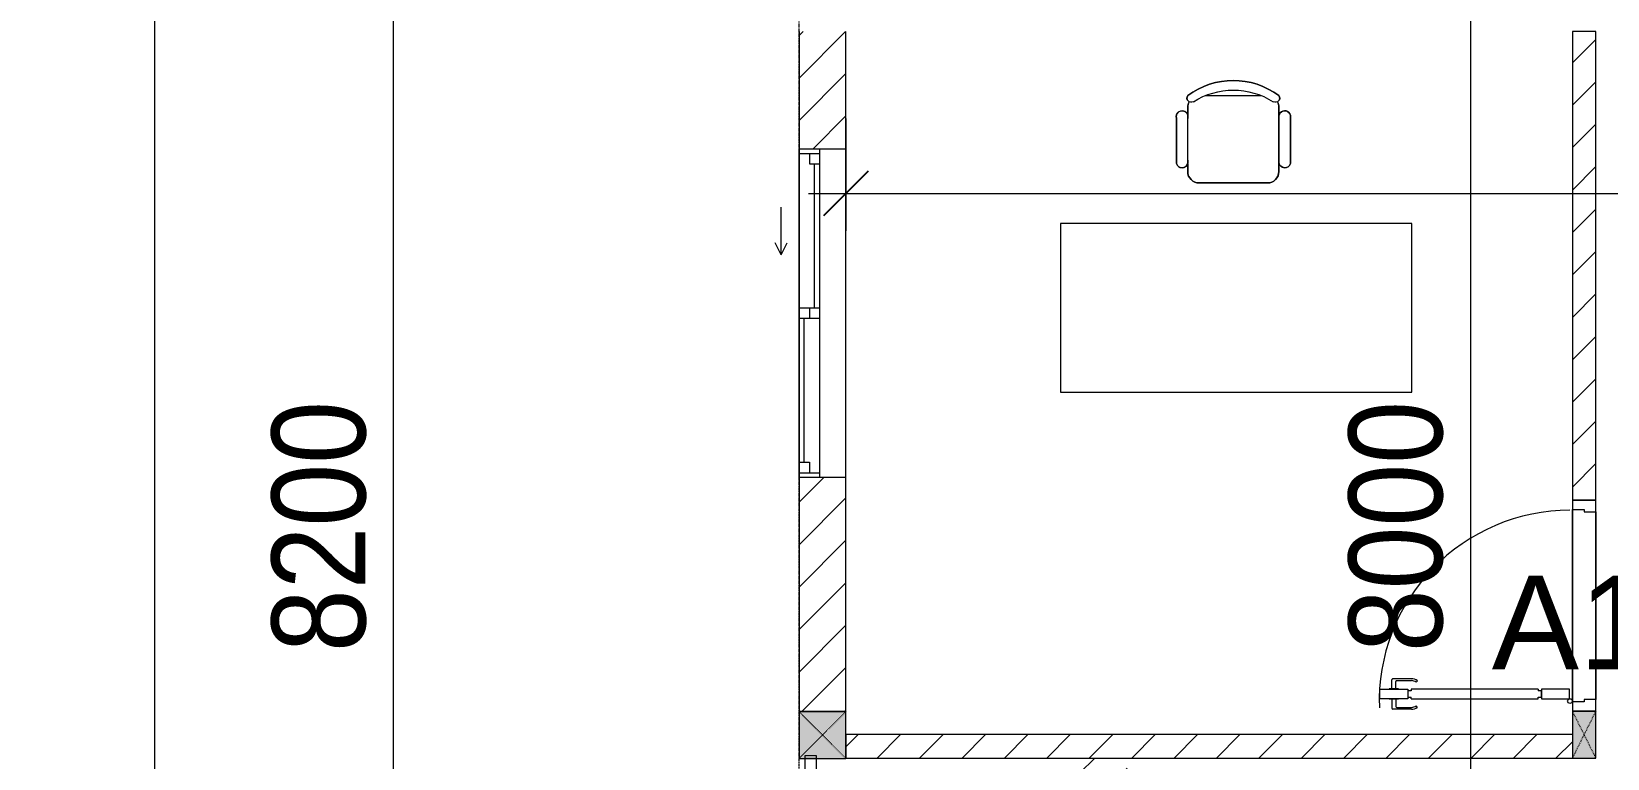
# Model space of a CAD drawing. Header units: millimetres. Extents: x 962 to 239635, y -15958 to 82755.
# Drawn here: x 92128 to 98853, y 56635 to 59737 of the extents above; entities that cross this region are included whole.
import ezdxf

# ---------------------------------------------------------------- set-up
doc = ezdxf.new("R2010")
doc.units = ezdxf.units.MM
doc.linetypes.add('Dash', pattern=[6, 3, -3])
doc.linetypes.add('Grid Line', pattern=[22.225, 12.7, -3.175, 3.175, -3.175])
for name, color, linetype, lineweight in [('0-1', 7, 'Continuous', 5), ('A-ANNO-DIMS', 211, 'Continuous', 9), ('A-ANNO-DIMS-160', 211, 'Continuous', 9), ('A-AREA-IDEN', 2, 'Continuous', 9), ('A-DETL-GENF-1', 9, 'Continuous', 9), ('A-DOOR-1', 254, 'Continuous', 9), ('A-DOOR-2', 9, 'Continuous', 9), ('A-FLOR-2', 9, 'Continuous', 9), ('A-FLOR-HRAL', 11, 'Continuous', 9), ('A-GLAZ', 151, 'Continuous', 9), ('A-WALL', 113, 'Continuous', 9), ('A-WALL-1', 253, 'Continuous', 18), ('A-WALL-2', 9, 'Continuous', 9), ('A-WALL-3', 113, 'Continuous', 18), ('A-WALL-PATT-1', 10, 'Continuous', 9), ('A-WALL-PATT-2', 111, 'Continuous', 9), ('I-FURN', 30, 'Continuous', 9), ('I-FURN-1', 254, 'Continuous', 9), ('S-COLS', 52, 'Continuous', 9), ('S-COLS-1', 52, 'Continuous', 5), ('S-COLS-3', 254, 'Continuous', 9), ('S-COLS-4', 253, 'Continuous', 18), ('S-COLS-5', 52, 'Dash', 9), ('S-COLS-6', 52, 'Continuous', 18), ('S-COLS-HDLN', 52, 'Dash', 9), ('S-COLS-HDLN-1', 9, 'Dash', 9), ('S-GRID-1', 1, 'Grid Line', 9)]:
    doc.layers.add(name, color=color, linetype=linetype, lineweight=lineweight)
doc.styles.add('Arial_11', font='arial_0.ttf', dxfattribs={"height": 400})
doc.styles.add('UTM Avo', font='UTM Avo.ttf', dxfattribs={"width": 0.9, "height": 400})
doc.dimstyles.new('1_Dim_chi_tiet_2_5', dxfattribs={"dimscale": 304.8, "dimtxt": 399.720379, "dimasz": 0.629921, "dimexe": 0.524934, "dimexo": 0.0625, "dimgap": 0.052493, "dimtad": 1, "dimdec": 0, "dimrnd": 5, "dimzin": 0, "dimdsep": 46, "dimtxsty": 'UTM Avo', "dimblk1": 'OBLIQUE', "dimblk2": 'OBLIQUE', "dimsah": 1, "dimcen": 0.09, "dimdle": 0.524934, "dimazin": 0, "dimtfac": 1, "dimtdec": 4, "dimtix": 1, "dimtmove": 0, "dimatfit": 3, "dimfxl": 1.049869, "dimfxlon": 1, "dimtvp": 1, "dimtolj": 1, "dimtzin": 0, "dimarcsym": 2})
doc.dimstyles.new('1_Dim_chi_tiet_2_5_1', dxfattribs={"dimscale": 304.8, "dimtxt": 399.720379, "dimasz": 0.629921, "dimexe": 0.524934, "dimexo": 0.0625, "dimgap": 0.052493, "dimtad": 1, "dimdec": 0, "dimrnd": 5, "dimzin": 0, "dimdsep": 46, "dimtxsty": 'UTM Avo', "dimblk1": 'OBLIQUE', "dimblk2": 'OBLIQUE', "dimsah": 1, "dimcen": 0.09, "dimdle": 0.524934, "dimazin": 0, "dimtfac": 1, "dimtdec": 4, "dimtix": 1, "dimtmove": 0, "dimatfit": 3, "dimfxl": 1.049869, "dimfxlon": 1, "dimtvp": 1, "dimtolj": 1, "dimtzin": 0, "dimarcsym": 2})
pattern_1 = [(45, (0, 0), (-90.50967, 90.50967), [])]
pattern_2 = [(45, (61750.9, 0), (-90.50967, 90.50967), [])]

# ---------------------------------------------------------------- blocks, each defined once
blk = doc.blocks.new('DOOR_CW_01 CANH MO-PANEL KINH - DIW_01-900x2200-CỬA GỖ VÂN LAMINATE-553393-TKCS_MB TẦNG 2')
at = {"layer": 'A-DETL-GENF-1'}
for p, q in [((-442, 737), (-442, 816.5)), ((-399, 820.5), (-438, 820.5)), ((-399, 831.8), (-397, 831.8)), ((-399, 792.2), (-399, 831.8)), ((-397, 872), (-357, 872)), ((-397, 752), (-397, 872)), ((-397, 792.2), (-397, 831.8)), ((-357, 872), (-357, 752)), ((-357, 792.2), (-357, 831.8)), ((-355, 831.8), (-357, 831.8)), ((-355, 792.2), (-355, 831.8)), ((-355, 820.5), (-316, 820.5)), ((-312, 737), (-312, 816.5)), ((-434, 799.5), (-434, 737)), ((-399, 803.5), (-430, 803.5)), ((-397, 792.2), (-399, 792.2)), ((-357, 752), (-397, 752)), ((-363, 752), (-391, 752)), ((-391, 752), (-391, 738)), ((-363, 738), (-363, 752)), ((-357, 792.2), (-355, 792.2)), ((-355, 803.5), (-324, 803.5)), ((-320, 799.5), (-320, 737)), ((-433.9, 711.2), (-427.3, 715.8)), ((-397, 738), (-391, 738)), ((-397, 738), (-397, 196)), ((-357, 738), (-363, 738)), ((-357, 196), (-357, 738)), ((-320.1, 711.2), (-326.7, 715.8)), ((-397, 196), (-391, 196)), ((-357, 182), (-397, 182)), ((-397, 182), (-397, 62)), ((-391, 196), (-391, 182)), ((-391, 182), (-363, 182)), ((-357, 196), (-363, 196)), ((-363, 182), (-363, 196)), ((-357, 62), (-357, 182)), ((-397, 62), (-357, 62))]:
    blk.add_line(p, q, dxfattribs=at)
blk.add_circle((-407, 60), 10, dxfattribs=at)
for centre, radius, start, end in [((-438, 816.5), 4, 90, 180), ((-407, 60), 814, 360, 92), ((-316, 816.5), 4, 0, 90), ((-430, 799.5), 4, 90, 180), ((-324, 799.5), 4, 360, 90), ((-397, 737), 45, 180, 215), ((-397, 737), 37, 180, 215), ((-357, 737), 37, 325, 0), ((-357, 737), 45, 325, 0)]:
    blk.add_arc(centre, radius, start, end, dxfattribs=at)
at = {"layer": 'A-DOOR-2'}
for p, q in [((-410, 50), (-450, 50)), ((-450, 50), (-450, -50)), ((-410, 0), (-410, 50)), ((-400, 0), (-410, 0)), ((-407, 50), (-382, 50)), ((-400, -50), (-400, 0)), ((410, 0), (400, 0)), ((400, 0), (400, -50)), ((450, 50), (410, 50)), ((410, 50), (410, 0)), ((450, -50), (450, 50)), ((-450, -50), (-400, -50)), ((400, -50), (450, -50))]:
    blk.add_line(p, q, dxfattribs=at)
blk = doc.blocks.new('BAN LV A - BAN LV A_dwg_ban hoc2-348006-TKCS_MB TẦNG 2')
at = {"layer": 'I-FURN'}
for p, q in [((145.8, 437.4), (-145.8, 437.4)), ((-243, 354.4), (-243, 162)), ((-194.4, 388.8), (-194.4, 113.4)), ((194.4, 113.4), (194.4, 388.8)), ((194.4, 351.4), (194.4, 150.8)), ((243.7, 162), (243.7, 354.4)), ((-120.5, 64.8), (120.5, 64.8))]:
    blk.add_line(p, q, dxfattribs=at)
at = {"layer": 'I-FURN', "flags": 128}
blk.add_lwpolyline([(-737.8, 610.5), (-737.8, 1330.5), (-154.9, 1330.5), (762.2, 1330.5), (762.2, 610.5)], close=True, dxfattribs=at)
at = {"layer": 'I-FURN'}
for centre, radius, start, end in [((-145.8, 388.8), 48.6, 90, 180), ((145.8, 388.8), 48.6, 360, 90), ((-218.7, 347.3), 25.3, 343.7398, 163.7398), ((219.4, 347.3), 25.3, 16.2602, 170.70537), ((-218.7, 154.9), 25.3, 163.7398, 16.2602), ((219.4, 154.9), 25.3, 189.29463, 16.2602), ((-180.2, 75.4), 17.8, 57.97259, 216.69006), ((-145.8, 113.4), 48.6, 180, 207.58444), ((0, 359.3), 318.2, 237.57575, 302.42425), ((180.2, 75.4), 17.8, 323.30994, 122.02741), ((145.8, 113.4), 48.6, 332.41556, 0), ((0, 324), 324, 233.1301, 306.8699)]:
    blk.add_arc(centre, radius, start, end, dxfattribs=at)
blk = doc.blocks.new('BAN LV A - BAN LV A_dwg-348005-TKCS_MB TẦNG 2')
at = {"extrusion": (0, 0, -1), "zscale": -1, "rotation": 180}
blk.add_blockref('BAN LV A - BAN LV A_dwg_ban hoc2-348006-TKCS_MB TẦNG 2', (-729, 1383.7), dxfattribs=at)
blk = doc.blocks.new('BAN LV A - BAN LV A-348231-TKCS_MB TẦNG 2')
at = {"layer": 'I-FURN-1'}
for p, q in [((486, 1221.7), (486, 1029.3)), ((534.6, 1270.3), (534.6, 1235.9)), ((923.4, 1232.9), (923.4, 1270.3)), ((972.7, 1029.3), (972.7, 1221.7)), ((534.6, 1029.3), (534.6, 994.9)), ((923.4, 994.9), (923.4, 1032.3)), ((583.2, 946.3), (874.8, 946.3)), ((1491.2, 773.2), (-8.8, 773.2)), ((-8.8, 773.2), (-8.8, 53.2)), ((1491.2, 53.2), (1491.2, 773.2)), ((-8.8, 53.2), (1491.2, 53.2))]:
    blk.add_line(p, q, dxfattribs=at)
for centre, radius, start, end in [((729, 1059.7), 324, 53.1301, 126.8699), ((548.9, 1308.3), 17.8, 143.30994, 240.59603), ((583.2, 1270.3), 48.6, 152.41556, 180), ((909.2, 1308.3), 17.8, 299.40397, 36.69006), ((874.8, 1270.3), 48.6, 360, 27.58444), ((510.3, 1228.8), 25.3, 16.2602, 196.2602), ((948.4, 1228.8), 25.3, 343.7398, 170.70537), ((510.3, 1036.4), 25.3, 196.2602, 343.7398), ((948.4, 1036.4), 25.3, 189.29463, 343.7398), ((583.2, 994.9), 48.6, 180, 270), ((874.8, 994.9), 48.6, 270, 360)]:
    blk.add_arc(centre, radius, start, end, dxfattribs=at)
blk.add_blockref('BAN LV A - BAN LV A_dwg-348005-TKCS_MB TẦNG 2', (0, 0))
blk = doc.blocks.new('G1_SOF - BO TRU - 100x200-745959-TKCS_MB TẦNG 2')
at = {"layer": 'S-COLS'}
blk.add_hatch(color=256, dxfattribs=at).paths.add_polyline_path([(-50, 100), (-50, -100), (50, -100), (50, 100)])
at = {"layer": 'S-COLS-4'}
for p, q in [((50, 100), (-50, 100)), ((-50, 100), (-50, -100)), ((50, -100), (50, 100)), ((-50, -100), (50, -100))]:
    blk.add_line(p, q, dxfattribs=at)
at = {"layer": 'S-COLS-HDLN-1'}
for p, q in [((50, 100), (-50, -100)), ((-50, 100), (50, -100))]:
    blk.add_line(p, q, dxfattribs=at)
blk = doc.blocks.new('NCV_TKTC_TANG 2_rvt-1-TKCS_MB TẦNG 2')
at = {"layer": 'A-WALL-PATT-1'}
h = blk.add_hatch(dxfattribs=at)
h.set_pattern_fill('FP_1', color=256, style=0, pattern_type=2)
h.set_pattern_definition(pattern_1)
h.paths.add_polyline_path([(37052.6, 57737.3), (37052.6, 59736.5), (36952.6, 59736.5), (36952.6, 57737.3)])
h = blk.add_hatch(dxfattribs=at)
h.set_pattern_fill('FP_1', color=256, style=0, pattern_type=2)
h.set_pattern_definition(pattern_1)
h.paths.add_polyline_path([(36952.6, 56636.9), (36952.6, 56736.9), (33852.6, 56736.9), (33852.6, 56636.9), (36769.3, 56636.9)])
at = {"layer": 'A-FLOR-2'}
for p, q in [((36952.6, 56877.3), (36952.6, 57697.3)), ((36952.6, 57697.3), (36952.6, 56877.3)), ((37052.6, 57687.3), (37052.6, 56887.3)), ((37052.6, 56887.3), (37052.6, 57687.3))]:
    blk.add_line(p, q, dxfattribs=at)
at = {"layer": 'A-WALL-1'}
for p, q in [((36952.6, 59736.5), (36952.6, 57737.3)), ((37052.6, 59736.5), (36952.6, 59736.5)), ((37052.6, 57737.3), (37052.6, 59736.5)), ((36952.6, 57737.3), (37052.6, 57737.3)), ((37052.6, 56837.3), (36952.6, 56837.3)), ((36952.6, 56736.9), (33852.6, 56736.9)), ((33852.6, 56736.9), (33852.6, 56636.9)), ((33852.6, 56636.9), (36952.6, 56636.9))]:
    blk.add_line(p, q, dxfattribs=at)
at = {"layer": 'A-WALL-2'}
for p, q in [((36952.6, 56877.3), (36952.6, 57697.3)), ((37052.6, 57687.3), (37052.6, 56887.3))]:
    blk.add_line(p, q, dxfattribs=at)
at = {"layer": 'A-DOOR-1', "rotation": 89.9999999999993}
blk.add_blockref('DOOR_CW_01 CANH MO-PANEL KINH - DIW_01-900x2200-CỬA GỖ VÂN LAMINATE-553393-TKCS_MB TẦNG 2', (37002.6, 57287.3), dxfattribs=at)
at = {"layer": 'I-FURN-1'}
blk.add_blockref('BAN LV A - BAN LV A-348231-TKCS_MB TẦNG 2', (34776.9, 58144.2), dxfattribs=at)
at = {"layer": 'S-COLS-3'}
blk.add_blockref('G1_SOF - BO TRU - 100x200-745959-TKCS_MB TẦNG 2', (37002.6, 56736.9), dxfattribs=at)
blk = doc.blocks.new('1_FAMILY RVT - W01-WxH 1400x1400xmm-389822-TKCS_MB TẦNG 2')
at = {"layer": 'A-GLAZ'}
for p, q in [((248.4, 172.39), (299.2, 197.79)), ((248.4, 172.39), (299.2, 146.99)), ((248.4, 172.39), (451.6, 172.39)), ((-700, 96.19), (-700, -103.81)), ((700, 96.19), (-700, 96.19)), ((-700, 96.19), (-636.5, 96.19)), ((-680.95, 96.19), (-680.95, 7.29)), ((-636.5, 96.19), (-22.225, 96.19)), ((-636.5, 96.19), (-636.5, 51.74)), ((-636.5, 73.965), (-22.225, 73.965)), ((-22.225, 7.29), (-22.225, 96.19)), ((-22.225, 96.19), (22.225, 96.19)), ((22.225, 96.19), (680.95, 96.19)), ((22.225, 96.19), (22.225, 7.29)), ((680.95, 96.19), (700, 96.19)), ((680.95, 96.19), (680.95, 7.29)), ((700, -103.81), (700, 96.19)), ((-700, 7.29), (-680.95, 7.29)), ((-636.5, 51.74), (-680.95, 51.74)), ((-680.95, 7.29), (-22.225, 7.29)), ((22.225, 51.74), (-22.225, 51.74)), ((-22.225, 7.29), (22.225, 7.29)), ((22.225, 29.515), (636.5, 29.515)), ((22.225, 7.29), (636.5, 7.29)), ((636.5, 51.74), (636.5, 7.29)), ((680.95, 51.74), (636.5, 51.74)), ((636.5, 7.29), (700, 7.29)), ((-700, -103.81), (700, -103.81))]:
    blk.add_line(p, q, dxfattribs=at)
blk = doc.blocks.new('Railing - 50 x 10mm-1251311-TKCS_MB TẦNG 2')
at = {"layer": 'A-FLOR-HRAL'}
for p, q in [((25, 5), (-25, 5)), ((-25, 5), (-25, -5)), ((25, -5), (25, 5)), ((-25, -5), (25, -5))]:
    blk.add_line(p, q, dxfattribs=at)
blk = doc.blocks.new('Railing - Railing-3231112-TKCS_MB TẦNG 2')
at = {"layer": 'A-FLOR-HRAL'}
for p, q in [((33677.6, 56635.3), (33677.6, 53716.9)), ((33727.6, 53716.9), (33727.6, 56635.3))]:
    blk.add_line(p, q, dxfattribs=at)
for p in [(33702.6, 56641.5), (33702.6, 53711.9)]:
    blk.add_blockref('Railing - 50 x 10mm-1251311-TKCS_MB TẦNG 2', p)
blk = doc.blocks.new('G1_SOF - BO TRU - 200x200-3052400-TKCS_MB TẦNG 2')
at = {"layer": 'S-COLS-HDLN'}
for p, q in [((-100, 100), (100, -100)), ((100, 100), (-100, -100))]:
    blk.add_line(p, q, dxfattribs=at)
blk = doc.blocks.new('DIMBLOCK2-TKCS_MB TẦNG 2')
at = {"layer": 'A-ANNO-DIMS-160'}
for p, q in [((92653.9, 17076.9), (92653.9, 78396.9)), ((92333.9, 78236.9), (92813.9, 78236.9)), ((92653.9, 78236.9), (92333.9, 78236.9)), ((92333.9, 17236.9), (92813.9, 17236.9)), ((92653.9, 17236.9), (92333.9, 17236.9))]:
    blk.add_line(p, q, dxfattribs=at)
at = {"layer": 'A-ANNO-DIMS-160', "lineweight": 25}
for p, q in [((92653.9, 78236.9), (92557.9, 78332.9)), ((92653.9, 78236.9), (92749.9, 78140.9)), ((92653.9, 17236.9), (92557.9, 17332.9)), ((92653.9, 17236.9), (92749.9, 17140.9))]:
    blk.add_line(p, q, dxfattribs=at)
at = {"layer": 'A-ANNO-DIMS-160', "color": 0, "insert": (92134.3, 47052.2), "char_height": 400, "width": 1643.295, "attachment_point": 1, "rotation": 90, "line_spacing_factor": 1.110334, "style": 'UTM Avo'}
blk.add_mtext('61000', dxfattribs=at)
blk = doc.blocks.new('_Oblique')
at = {"color": 0, "linetype": 'ByBlock', "lineweight": -2}
blk.add_line((-0.5, -0.5), (0.5, 0.5), dxfattribs=at)
blk = doc.blocks.new('DIMBLOCK8-TKCS_MB TẦNG 2')
at = {"layer": 'A-ANNO-DIMS-160', "lineweight": 25}
for p, q in [((93672.6, 61736.9), (93576.6, 61832.9)), ((93672.6, 61736.9), (93768.6, 61640.9)), ((93672.6, 53536.9), (93576.6, 53632.9)), ((93672.6, 53536.9), (93768.6, 53440.9))]:
    blk.add_line(p, q, dxfattribs=at)
at = {"layer": 'A-ANNO-DIMS-160'}
for p, q in [((93352.6, 61736.9), (93832.6, 61736.9)), ((93672.6, 61736.9), (93352.6, 61736.9)), ((93672.6, 53536.9), (93672.6, 61736.9)), ((93352.6, 53536.9), (93832.6, 53536.9)), ((93672.6, 53536.9), (93352.6, 53536.9))]:
    blk.add_line(p, q, dxfattribs=at)
at = {"layer": 'A-ANNO-DIMS-160', "color": 0, "insert": (93153, 57089.2), "char_height": 400, "width": 1314.636, "attachment_point": 1, "rotation": 90, "line_spacing_factor": 1.110334, "style": 'UTM Avo'}
blk.add_mtext('8200', dxfattribs=at)
blk = doc.blocks.new('DIMBLOCK256-TKCS_MB TẦNG 2')
at = {"layer": 'A-ANNO-DIMS-160'}
for p, q in [((98268.3, 61796.9), (98268.3, 53476.9)), ((98588.3, 61636.9), (98108.3, 61636.9)), ((98268.3, 61636.9), (98588.3, 61636.9)), ((98588.3, 53636.9), (98108.3, 53636.9)), ((98268.3, 53636.9), (98588.3, 53636.9))]:
    blk.add_line(p, q, dxfattribs=at)
at = {"layer": 'A-ANNO-DIMS-160', "lineweight": 25}
for p, q in [((98268.3, 61636.9), (98172.3, 61732.9)), ((98268.3, 61636.9), (98364.3, 61540.9)), ((98268.3, 53636.9), (98172.3, 53732.9)), ((98268.3, 53636.9), (98364.3, 53540.9))]:
    blk.add_line(p, q, dxfattribs=at)
at = {"layer": 'A-ANNO-DIMS-160', "color": 0, "insert": (97748.6, 57089.2), "char_height": 400, "width": 1314.636, "attachment_point": 1, "rotation": 90, "line_spacing_factor": 1.110334, "style": 'UTM Avo'}
blk.add_mtext('8000', dxfattribs=at)
blk = doc.blocks.new('DIMBLOCK346-TKCS_MB TẦNG 2')
at = {"layer": 'A-ANNO-DIMS-160'}
for p, q in [((95603.5, 59365.9), (95603.5, 58885.9)), ((95603.5, 59045.9), (95603.5, 59365.9)), ((103953.5, 59365.9), (103953.5, 58885.9)), ((103953.5, 59045.9), (103953.5, 59365.9)), ((95443.5, 59045.9), (104113.5, 59045.9))]:
    blk.add_line(p, q, dxfattribs=at)
at = {"layer": 'A-ANNO-DIMS-160', "lineweight": 25}
for p, q in [((95603.5, 59045.9), (95699.5, 59141.9)), ((103953.5, 59045.9), (104049.5, 59141.9)), ((95603.5, 59045.9), (95507.5, 58949.9)), ((103953.5, 59045.9), (103857.5, 58949.9))]:
    blk.add_line(p, q, dxfattribs=at)
at = {"layer": 'A-ANNO-DIMS-160', "color": 0, "insert": (99230.7, 59565.5), "char_height": 400, "width": 1314.636, "attachment_point": 1, "line_spacing_factor": 1.110334, "style": 'UTM Avo'}
blk.add_mtext('8350', dxfattribs=at)

msp = doc.modelspace()

# ---------------------------------------------------------------- hatches: boundary and pattern name
at = {"layer": 'A-WALL-PATT-2'}
h = msp.add_hatch(dxfattribs=at)
h.set_pattern_fill('FP_1', color=256, style=0, pattern_type=2)
h.set_pattern_definition(pattern_2)
h.paths.add_polyline_path([(95603.5, 56835.3), (95603.5, 57835.3), (95403.5, 57835.3), (95403.5, 56835.3)])
h.paths.add_polyline_path([(95603.5, 59235.3), (95603.5, 59736.9), (95403.5, 59736.9), (95403.5, 59235.3)])
h = msp.add_hatch(dxfattribs=at)
h.set_pattern_fill('FP_1', color=256, style=0, pattern_type=2)
h.set_pattern_definition(pattern_2)
h.paths.add_polyline_path([(96803.5, 53636.9), (96803.5, 53960.3), (96603.5, 53960.3), (96603.5, 53636.9)])
h.paths.add_polyline_path([(96603.5, 56460.3), (96803.5, 56460.3), (96803.5, 56635.3), (96603.5, 56635.3)])
at = {"layer": 'S-COLS-1'}
h = msp.add_hatch(color=256, dxfattribs=at)
h.paths.add_polyline_path([(95403.5, 56635.3), (95603.5, 56635.3), (95603.5, 56835.3), (95403.5, 56835.3)])
h.paths.add_polyline_path([(95428.5, 56636.5), (95428.5, 56646.5), (95478.5, 56646.5), (95478.5, 56636.5)])

# ---------------------------------------------------------------- linework, layer by layer
at = {"layer": 'A-WALL'}
msp.add_line((95403.5, 56835.3), (95603.5, 56835.3), dxfattribs=at)
at = {"layer": 'A-WALL-3'}
for p, q in [((95403.5, 59736.9), (95403.5, 59235.3)), ((95603.5, 59235.3), (95603.5, 59736.9)), ((95403.5, 57835.3), (95403.5, 56835.3)), ((95603.5, 56835.3), (95603.5, 57835.3))]:
    msp.add_line(p, q, dxfattribs=at)
at = {"layer": 'S-COLS'}
msp.add_line((95603.5, 56835.3), (95403.5, 56835.3), dxfattribs=at)
at = {"layer": 'S-COLS-6'}
for p, q in [((95403.5, 56835.3), (95403.5, 56635.3)), ((95603.5, 56635.3), (95603.5, 56835.3)), ((95403.5, 56635.3), (95603.5, 56635.3))]:
    msp.add_line(p, q, dxfattribs=at)
at = {"layer": 'S-GRID-1'}
msp.add_line((95403.5, 19351.6), (95403.5, 76542.3), dxfattribs=at)

# ---------------------------------------------------------------- block references
at = {"layer": '0-1'}
msp.add_blockref('NCV_TKTC_TANG 2_rvt-1-TKCS_MB TẦNG 2', (61750.9, 0), dxfattribs=at)
at = {"layer": 'A-FLOR-HRAL'}
msp.add_blockref('Railing - Railing-3231112-TKCS_MB TẦNG 2', (61750.9, 0), dxfattribs=at)
at = {"layer": 'A-GLAZ', "rotation": 89.9999999999999}
msp.add_blockref('1_FAMILY RVT - W01-WxH 1400x1400xmm-389822-TKCS_MB TẦNG 2', (95499.7, 58535.3), dxfattribs=at)
at = {"layer": 'S-COLS-5'}
msp.add_blockref('G1_SOF - BO TRU - 200x200-3052400-TKCS_MB TẦNG 2', (95503.5, 56735.3), dxfattribs=at)

# ---------------------------------------------------------------- texts
at = {"layer": 'A-AREA-IDEN', "insert": (99477.9, 57009.5), "char_height": 400, "width": 2233.6, "attachment_point": 8, "line_spacing_factor": 0.936439, "style": 'Arial_11'}
msp.add_mtext('\\pt8,16,24,32,40,48,56,64,72,80,88,96,104,112,120,128,136,144,152,160,168,176,184,192,200,208,216,224,232,240,248,256;A1.02.06', dxfattribs=at)

# ---------------------------------------------------------------- dimensions: what is measured, and where the dimension line sits
at = {"layer": 'A-ANNO-DIMS'}
for base, p1, p2, dimstyle, override, picture, middle in [((92653.9, 78236.9), (92333.9, 17236.9), (92333.9, 78236.9), '1_Dim_chi_tiet_2_5', {"dimpost": '<>', "dimfxl": 61000}, 'DIMBLOCK2-TKCS_MB TẦNG 2', (92430.9, 47736.9)), ((93672.6, 61736.9), (93352.6, 53536.9), (93352.6, 61736.9), '1_Dim_chi_tiet_2_5', {"dimpost": '<>', "dimfxl": 8200}, 'DIMBLOCK8-TKCS_MB TẦNG 2', (93449.6, 57636.9)), ((98268.3, 53636.9), (98588.3, 61636.9), (98588.3, 53636.9), '1_Dim_chi_tiet_2_5_1', {"dimpost": '<>', "dimfxl": 8000}, 'DIMBLOCK256-TKCS_MB TẦNG 2', (98045.3, 57636.9))]:
    dim = msp.add_linear_dim(base=base, p1=p1, p2=p2, angle=90, dimstyle=dimstyle, override=override, dxfattribs=at)
    dim.commit()
    dim.dimension.update_dxf_attribs({"geometry": picture, "text_midpoint": middle})
dim = msp.add_linear_dim(base=(103953.5, 59045.9), p1=(95603.5, 59365.9), p2=(103953.5, 59365.9), dimstyle='1_Dim_chi_tiet_2_5_1', override={"dimpost": '<>', "dimfxl": 8350}, dxfattribs=at)
dim.commit()
dim.dimension.update_dxf_attribs({"geometry": 'DIMBLOCK346-TKCS_MB TẦNG 2', "text_midpoint": (99778.5, 59268.9)})

doc.saveas('drawing.dxf')
